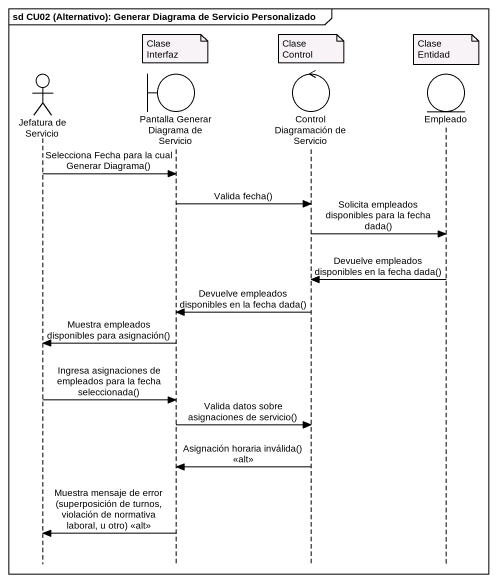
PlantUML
@startuml
mainframe sd CU02 (Alternativo): Generar Diagrama de Servicio Personalizado
hide footbox
actor "Jefatura de Servicio" as Jefatura_de_Servicio
boundary "Pantalla Generar Diagrama de Servicio" as Pantalla_Generar_Diagrama
control "Control Diagramación de Servicio" as Control_Diagramación_de
entity Empleado

note over Pantalla_Generar_Diagrama : Clase Interfaz
note over Control_Diagramación_de : Clase Control
note over Empleado : Clase Entidad
Jefatura_de_Servicio -> Pantalla_Generar_Diagrama : Selecciona Fecha para la cual Generar Diagrama()
Pantalla_Generar_Diagrama -> Control_Diagramación_de : Valida fecha()
Control_Diagramación_de -> Empleado : Solicita empleados disponibles para la fecha dada()
Empleado -> Control_Diagramación_de : Devuelve empleados disponibles en la fecha dada()
Control_Diagramación_de -> Pantalla_Generar_Diagrama : Devuelve empleados disponibles en la fecha dada()
Pantalla_Generar_Diagrama -> Jefatura_de_Servicio : Muestra empleados disponibles para asignación()
Jefatura_de_Servicio -> Pantalla_Generar_Diagrama : Ingresa asignaciones de empleados para la fecha seleccionada()
Pantalla_Generar_Diagrama -> Control_Diagramación_de : Valida datos sobre asignaciones de servicio()
Control_Diagramación_de -> Pantalla_Generar_Diagrama : Asignación horaria inválida() <<alt>>
Pantalla_Generar_Diagrama -> Jefatura_de_Servicio : Muestra mensaje de error (superposición de turnos, violación de normativa laboral, u otro) <<alt>>
@enduml
